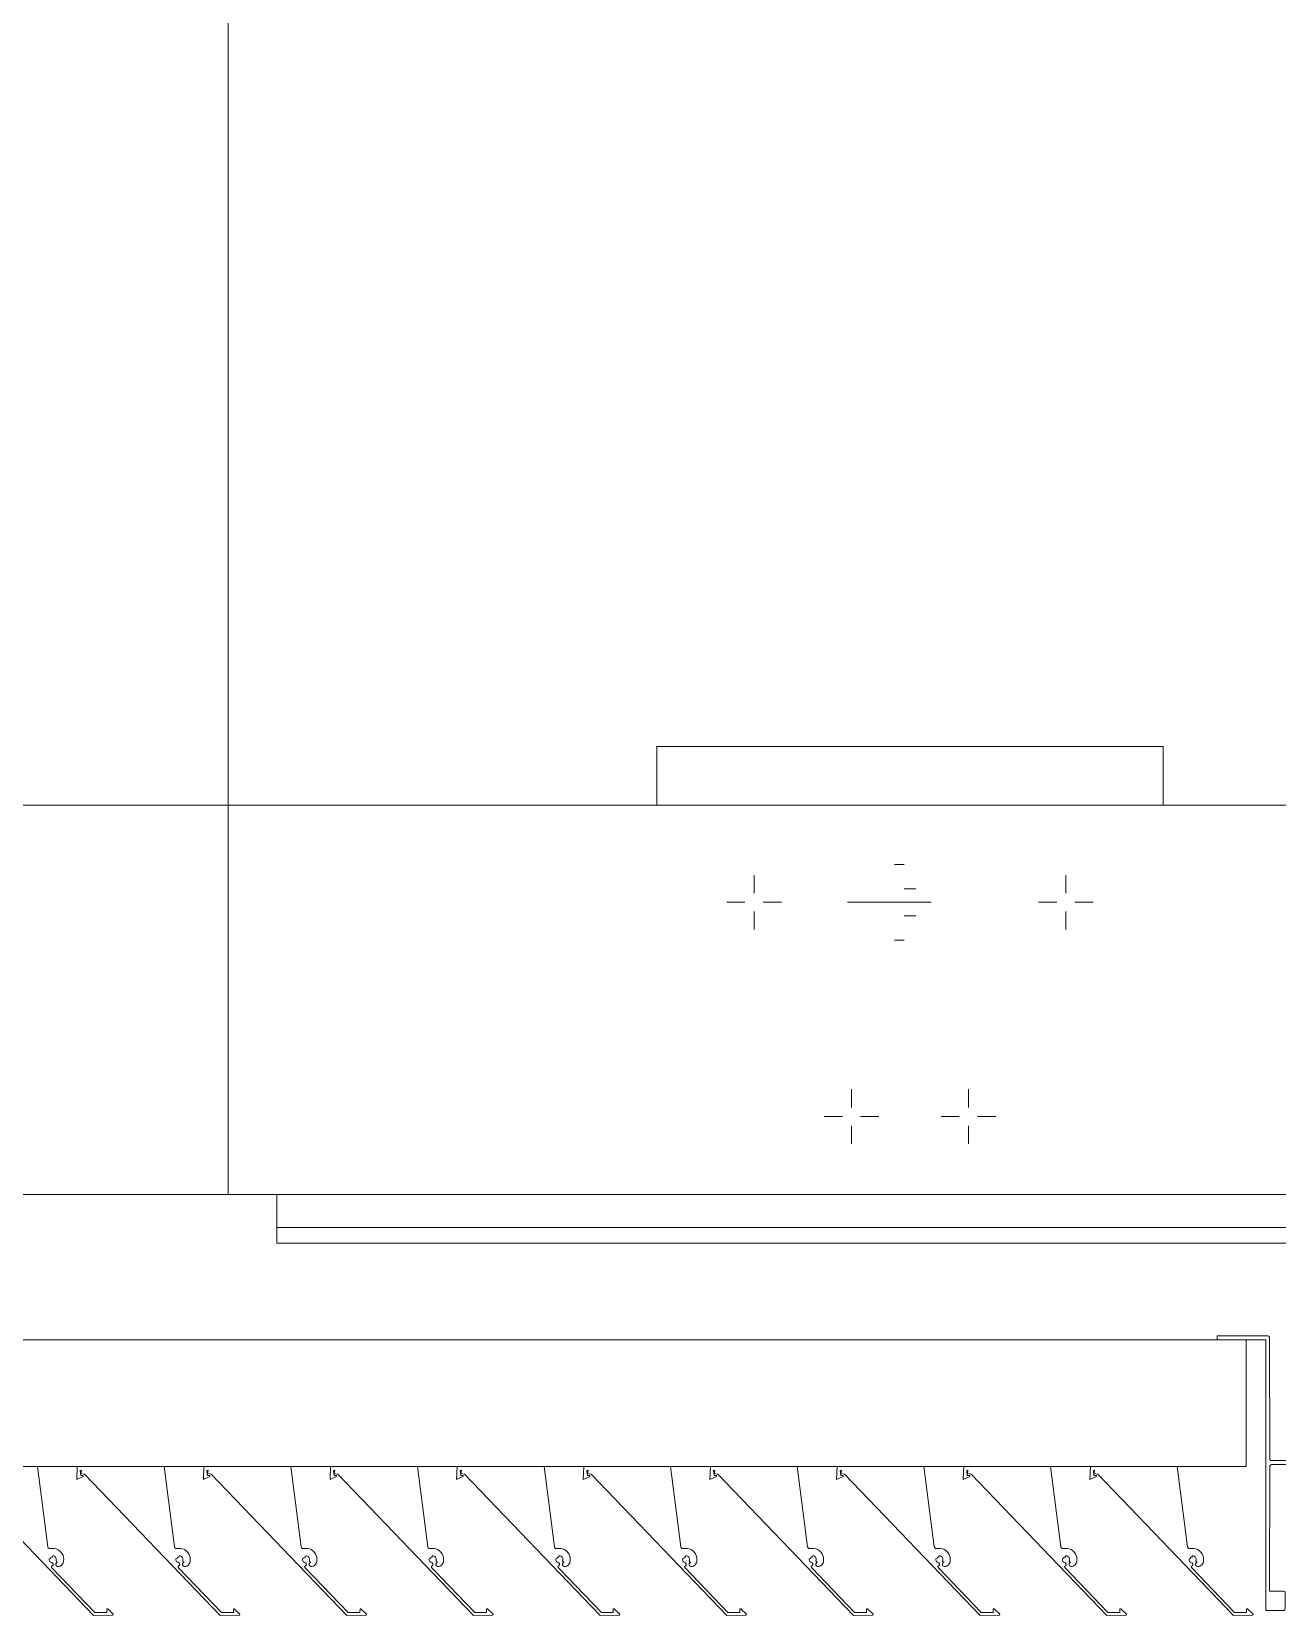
# Model space of a CAD drawing. Header units: millimetres. Extents: x -220592 to 404889, y -217665 to 38245.
# Drawn here: x 7778.67 to 7785.06, y -48120.48 to -48112.35 of the extents above; entities that cross this region are included whole.
import ezdxf

# ---------------------------------------------------------------- set-up
doc = ezdxf.new("R2010")
doc.units = ezdxf.units.MM
doc.linetypes.add('XKITLINE00', pattern=[0])
doc.linetypes.add('XKITLINE02', pattern=[4, 2, -2])
doc.layers.add('Bolt', color=7, linetype='Continuous', lineweight=0)
doc.layers.add('Part', color=7, linetype='Continuous', lineweight=0)

# ---------------------------------------------------------------- blocks, each defined once
blk = doc.blocks.new('*A15107')
at = {"layer": 'Part', "color": 7, "linetype": 'XKITLINE00', "lineweight": 0}
for p, q in [((90.53, 93.899559), (42.030015, 93.899559)), ((42.030015, 91.899559), (42.030015, 93.899559)), ((90.53, 91.899559), (42.030015, 91.899559))]:
    blk.add_line(p, q, dxfattribs=at)
blk = doc.blocks.new('*A15108')
at = {"layer": 'Part', "color": 7, "linetype": 'XKITLINE00', "lineweight": 0}
for p, q in [((42.279963, 91.899559), (42.279963, 91.650027)), ((42.279963, 91.730027), (90.279998, 91.729964)), ((42.279963, 91.650027), (90.279998, 91.649964))]:
    blk.add_line(p, q, dxfattribs=at)
blk = doc.blocks.new('*A15192')
at = {"layer": 'Part', "color": 7, "linetype": 'XKITLINE00', "lineweight": 0}
for p, q in [((47.106075, 91.154012), (47.106078, 91.174012)), ((47.356075, 91.153968), (47.106075, 91.154012)), ((47.106078, 91.174012), (47.366078, 91.173967)), ((47.355832, 89.763968), (47.356075, 91.153968)), ((47.366078, 91.173967), (47.371634, 91.17228)), ((47.371634, 91.17228), (47.375316, 91.167792)), ((47.375316, 91.167792), (47.375968, 90.543965)), ((48.335206, 90.539971), (48.336077, 91.163797)), ((48.336077, 91.163797), (48.337763, 91.169353)), ((48.337763, 91.169353), (48.342251, 91.173035)), ((48.342251, 91.173035), (48.606078, 91.17375)), ((48.356075, 91.153794), (48.355832, 89.763794)), ((48.606075, 91.15375), (48.356075, 91.153794)), ((48.606078, 91.17375), (48.606075, 91.15375)), ((47.376723, 90.507792), (47.37585, 89.863965)), ((47.375968, 90.543965), (47.377653, 90.538409)), ((47.380407, 90.512279), (47.376723, 90.507792)), ((47.377653, 90.538409), (47.38214, 90.534725)), ((47.385963, 90.513963), (47.380407, 90.512279)), ((47.38214, 90.534725), (47.385967, 90.533963)), ((48.32979, 90.513037), (47.385963, 90.513963)), ((47.385967, 90.533963), (48.325967, 90.533799)), ((48.325967, 90.533799), (48.331523, 90.535483)), ((48.334277, 90.509353), (48.32979, 90.513037)), ((48.331523, 90.535483), (48.335206, 90.539971)), ((48.335961, 90.503797), (48.334277, 90.509353)), ((48.33585, 89.863797), (48.335961, 90.503797)), ((47.37585, 89.863965), (47.44585, 89.863953)), ((47.44585, 89.863953), (47.451405, 89.862266)), ((47.451405, 89.862266), (47.455087, 89.857778)), ((47.455087, 89.857778), (47.455834, 89.773951)), ((48.255848, 89.853811), (48.257534, 89.859367)), ((48.256594, 89.769984), (48.255848, 89.853811)), ((48.257534, 89.859367), (48.262023, 89.863049)), ((48.262023, 89.863049), (48.33585, 89.863797)), ((47.449659, 89.764713), (47.355832, 89.763968)), ((47.454148, 89.768396), (47.449659, 89.764713)), ((47.455834, 89.773951), (47.454148, 89.768396)), ((48.260277, 89.765496), (48.256594, 89.769984)), ((48.265832, 89.76381), (48.260277, 89.765496)), ((48.355832, 89.763794), (48.265832, 89.76381))]:
    blk.add_line(p, q, dxfattribs=at)
blk = doc.blocks.new('*A15196')
at = {"layer": 'Part', "color": 7, "linetype": 'XKITLINE00', "lineweight": 0}
for p, q in [((40.605974, 90.504296), (40.60336, 90.436801)), ((41.104682, 90.090488), (41.051678, 90.504296)), ((40.60336, 90.436801), (40.636847, 90.452336)), ((40.621104, 90.482571), (40.627677, 90.484607)), ((40.624244, 90.457588), (40.621104, 90.482571)), ((40.636435, 90.457459), (40.624244, 90.457588)), ((40.627677, 90.484607), (40.624773, 90.467591)), ((40.624773, 90.467591), (40.643316, 90.464694)), ((40.636847, 90.452336), (40.636435, 90.457459)), ((40.643316, 90.464694), (41.339562, 89.739572)), ((41.106872, 90.085413), (41.104682, 90.090488)), ((41.111424, 90.082276), (41.106872, 90.085413)), ((41.12708, 90.083523), (41.116946, 90.082037)), ((41.137316, 90.083148), (41.12708, 90.083523)), ((41.147315, 90.080925), (41.137316, 90.083148)), ((41.116946, 90.082037), (41.111424, 90.082276)), ((41.11198, 90.029507), (41.11937, 90.031829)), ((41.112402, 90.022835), (41.11198, 90.029507)), ((41.115192, 90.016759), (41.112402, 90.022835)), ((41.119978, 90.012092), (41.115192, 90.016759)), ((41.11937, 90.031829), (41.120314, 90.038994)), ((41.127552, 90.008978), (41.119978, 90.012092)), ((41.120314, 90.038994), (41.127374, 90.037825)), ((41.127374, 90.037825), (41.12848, 90.04553)), ((41.131709, 90.004795), (41.127552, 90.008978)), ((41.12848, 90.04553), (41.134964, 90.044961)), ((41.131915, 89.998901), (41.131709, 90.004795)), ((41.134964, 90.044961), (41.140838, 90.042159)), ((41.140838, 90.042159), (41.14536, 90.037477)), ((41.14536, 90.037477), (41.147958, 90.031509)), ((41.149313, 90.009308), (41.146095, 90.004152)), ((41.146095, 90.004152), (41.146107, 89.998074)), ((41.156745, 90.076927), (41.147315, 90.080925)), ((41.148302, 90.025009), (41.147397, 90.019091)), ((41.147397, 90.019091), (41.149804, 90.01428)), ((41.147958, 90.031509), (41.148302, 90.025009)), ((41.154785, 90.01225), (41.149313, 90.009308)), ((41.149804, 90.01428), (41.154785, 90.01225)), ((41.165295, 90.071287), (41.156745, 90.076927)), ((41.172682, 90.064191), (41.165295, 90.071287)), ((41.17866, 90.055875), (41.172682, 90.064191)), ((41.17759, 89.998947), (41.181248, 90.0034)), ((41.183033, 90.046612), (41.17866, 90.055875)), ((41.181248, 90.0034), (41.183988, 90.00847)), ((41.185656, 90.036711), (41.183033, 90.046612)), ((41.183988, 90.00847), (41.185707, 90.013971)), ((41.186441, 90.026498), (41.185656, 90.036711)), ((41.185707, 90.013971), (41.186343, 90.019699)), ((41.186343, 90.019699), (41.186441, 90.026498)), ((41.123434, 89.990782), (41.128061, 89.994437)), ((41.124526, 89.985623), (41.123434, 89.990782)), ((41.345929, 89.754607), (41.124526, 89.985623)), ((41.128061, 89.994437), (41.131915, 89.998901)), ((41.146107, 89.998074), (41.149344, 89.99293)), ((41.149344, 89.99293), (41.154818, 89.99029)), ((41.154818, 89.99029), (41.162588, 89.990786)), ((41.162588, 89.990786), (41.168084, 89.992521)), ((41.168084, 89.992521), (41.173147, 89.995275)), ((41.173147, 89.995275), (41.17759, 89.998947)), ((41.407372, 89.77237), (41.407275, 89.75495)), ((41.412293, 89.773455), (41.407372, 89.77237)), ((41.441181, 89.744806), (41.412293, 89.773455)), ((41.339562, 89.739572), (41.438713, 89.740125)), ((41.407275, 89.75495), (41.345929, 89.754607)), ((41.438713, 89.740125), (41.441181, 89.744806))]:
    blk.add_line(p, q, dxfattribs=at)
blk = doc.blocks.new('*A15197')
at = {"layer": 'Part', "color": 7, "linetype": 'XKITLINE00', "lineweight": 0}
for p, q in [((41.255974, 90.504296), (41.25336, 90.436801)), ((41.754682, 90.090488), (41.701678, 90.504296)), ((41.25336, 90.436801), (41.286847, 90.452336)), ((41.271104, 90.482571), (41.277677, 90.484607)), ((41.274244, 90.457588), (41.271104, 90.482571)), ((41.286435, 90.457459), (41.274244, 90.457588)), ((41.277677, 90.484607), (41.274773, 90.467591)), ((41.274773, 90.467591), (41.293316, 90.464694)), ((41.286847, 90.452336), (41.286435, 90.457459)), ((41.293316, 90.464694), (41.989562, 89.739572)), ((41.756872, 90.085413), (41.754682, 90.090488)), ((41.761424, 90.082276), (41.756872, 90.085413)), ((41.77708, 90.083523), (41.766946, 90.082037)), ((41.787316, 90.083148), (41.77708, 90.083523)), ((41.797315, 90.080925), (41.787316, 90.083148)), ((41.766946, 90.082037), (41.761424, 90.082276)), ((41.76198, 90.029507), (41.76937, 90.031829)), ((41.762402, 90.022835), (41.76198, 90.029507)), ((41.765192, 90.016759), (41.762402, 90.022835)), ((41.769978, 90.012092), (41.765192, 90.016759)), ((41.76937, 90.031829), (41.770314, 90.038994)), ((41.777552, 90.008978), (41.769978, 90.012092)), ((41.770314, 90.038994), (41.777374, 90.037825)), ((41.777374, 90.037825), (41.77848, 90.04553)), ((41.781709, 90.004795), (41.777552, 90.008978)), ((41.77848, 90.04553), (41.784964, 90.044961)), ((41.781915, 89.998901), (41.781709, 90.004795)), ((41.784964, 90.044961), (41.790838, 90.042159)), ((41.790838, 90.042159), (41.79536, 90.037477)), ((41.79536, 90.037477), (41.797958, 90.031509)), ((41.799313, 90.009308), (41.796095, 90.004152)), ((41.796095, 90.004152), (41.796107, 89.998074)), ((41.806745, 90.076927), (41.797315, 90.080925)), ((41.798302, 90.025009), (41.797397, 90.019091)), ((41.797397, 90.019091), (41.799804, 90.01428)), ((41.797958, 90.031509), (41.798302, 90.025009)), ((41.804785, 90.01225), (41.799313, 90.009308)), ((41.799804, 90.01428), (41.804785, 90.01225)), ((41.815295, 90.071287), (41.806745, 90.076927)), ((41.822682, 90.064191), (41.815295, 90.071287)), ((41.82866, 90.055875), (41.822682, 90.064191)), ((41.82759, 89.998947), (41.831248, 90.0034)), ((41.833033, 90.046612), (41.82866, 90.055875)), ((41.831248, 90.0034), (41.833988, 90.00847)), ((41.835656, 90.036711), (41.833033, 90.046612)), ((41.833988, 90.00847), (41.835707, 90.013971)), ((41.836441, 90.026498), (41.835656, 90.036711)), ((41.835707, 90.013971), (41.836343, 90.019699)), ((41.836343, 90.019699), (41.836441, 90.026498)), ((41.773434, 89.990782), (41.778061, 89.994437)), ((41.774526, 89.985623), (41.773434, 89.990782)), ((41.995929, 89.754607), (41.774526, 89.985623)), ((41.778061, 89.994437), (41.781915, 89.998901)), ((41.796107, 89.998074), (41.799344, 89.99293)), ((41.799344, 89.99293), (41.804818, 89.99029)), ((41.804818, 89.99029), (41.812588, 89.990786)), ((41.812588, 89.990786), (41.818084, 89.992521)), ((41.818084, 89.992521), (41.823147, 89.995275)), ((41.823147, 89.995275), (41.82759, 89.998947)), ((42.057372, 89.77237), (42.057275, 89.75495)), ((42.062293, 89.773455), (42.057372, 89.77237)), ((42.091181, 89.744806), (42.062293, 89.773455)), ((41.989562, 89.739572), (42.088713, 89.740125)), ((42.057275, 89.75495), (41.995929, 89.754607)), ((42.088713, 89.740125), (42.091181, 89.744806))]:
    blk.add_line(p, q, dxfattribs=at)
blk = doc.blocks.new('*A15198')
at = {"layer": 'Part', "color": 7, "linetype": 'XKITLINE00', "lineweight": 0}
for p, q in [((41.905974, 90.504296), (41.90336, 90.436801)), ((42.404682, 90.090488), (42.351678, 90.504296)), ((41.90336, 90.436801), (41.936847, 90.452336)), ((41.921104, 90.482571), (41.927677, 90.484607)), ((41.924244, 90.457588), (41.921104, 90.482571)), ((41.936435, 90.457459), (41.924244, 90.457588)), ((41.927677, 90.484607), (41.924773, 90.467591)), ((41.924773, 90.467591), (41.943316, 90.464694)), ((41.936847, 90.452336), (41.936435, 90.457459)), ((41.943316, 90.464694), (42.639562, 89.739572)), ((42.406872, 90.085413), (42.404682, 90.090488)), ((42.411424, 90.082276), (42.406872, 90.085413)), ((42.42708, 90.083523), (42.416946, 90.082037)), ((42.437316, 90.083148), (42.42708, 90.083523)), ((42.447315, 90.080925), (42.437316, 90.083148)), ((42.416946, 90.082037), (42.411424, 90.082276)), ((42.41198, 90.029507), (42.41937, 90.031829)), ((42.412402, 90.022835), (42.41198, 90.029507)), ((42.415192, 90.016759), (42.412402, 90.022835)), ((42.419978, 90.012092), (42.415192, 90.016759)), ((42.41937, 90.031829), (42.420314, 90.038994)), ((42.427552, 90.008978), (42.419978, 90.012092)), ((42.420314, 90.038994), (42.427374, 90.037825)), ((42.427374, 90.037825), (42.42848, 90.04553)), ((42.431709, 90.004795), (42.427552, 90.008978)), ((42.42848, 90.04553), (42.434964, 90.044961)), ((42.431915, 89.998901), (42.431709, 90.004795)), ((42.434964, 90.044961), (42.440838, 90.042159)), ((42.440838, 90.042159), (42.44536, 90.037477)), ((42.44536, 90.037477), (42.447958, 90.031509)), ((42.449313, 90.009308), (42.446095, 90.004152)), ((42.446095, 90.004152), (42.446107, 89.998074)), ((42.456745, 90.076927), (42.447315, 90.080925)), ((42.448302, 90.025009), (42.447397, 90.019091)), ((42.447397, 90.019091), (42.449804, 90.01428)), ((42.447958, 90.031509), (42.448302, 90.025009)), ((42.454785, 90.01225), (42.449313, 90.009308)), ((42.449804, 90.01428), (42.454785, 90.01225)), ((42.465295, 90.071287), (42.456745, 90.076927)), ((42.472682, 90.064191), (42.465295, 90.071287)), ((42.47866, 90.055875), (42.472682, 90.064191)), ((42.47759, 89.998947), (42.481248, 90.0034)), ((42.483033, 90.046612), (42.47866, 90.055875)), ((42.481248, 90.0034), (42.483988, 90.00847)), ((42.485656, 90.036711), (42.483033, 90.046612)), ((42.483988, 90.00847), (42.485707, 90.013971)), ((42.486441, 90.026498), (42.485656, 90.036711)), ((42.485707, 90.013971), (42.486343, 90.019699)), ((42.486343, 90.019699), (42.486441, 90.026498)), ((42.423434, 89.990782), (42.428061, 89.994437)), ((42.424526, 89.985623), (42.423434, 89.990782)), ((42.645929, 89.754607), (42.424526, 89.985623)), ((42.428061, 89.994437), (42.431915, 89.998901)), ((42.446107, 89.998074), (42.449344, 89.99293)), ((42.449344, 89.99293), (42.454818, 89.99029)), ((42.454818, 89.99029), (42.462588, 89.990786)), ((42.462588, 89.990786), (42.468084, 89.992521)), ((42.468084, 89.992521), (42.473147, 89.995275)), ((42.473147, 89.995275), (42.47759, 89.998947)), ((42.707372, 89.77237), (42.707275, 89.75495)), ((42.712293, 89.773455), (42.707372, 89.77237)), ((42.741181, 89.744806), (42.712293, 89.773455)), ((42.639562, 89.739572), (42.738713, 89.740125)), ((42.707275, 89.75495), (42.645929, 89.754607)), ((42.738713, 89.740125), (42.741181, 89.744806))]:
    blk.add_line(p, q, dxfattribs=at)
blk = doc.blocks.new('*A15199')
at = {"layer": 'Part', "color": 7, "linetype": 'XKITLINE00', "lineweight": 0}
for p, q in [((42.555974, 90.504296), (42.55336, 90.436801)), ((43.054682, 90.090488), (43.001678, 90.504296)), ((42.55336, 90.436801), (42.586847, 90.452336)), ((42.571104, 90.482571), (42.577677, 90.484607)), ((42.574244, 90.457588), (42.571104, 90.482571)), ((42.586435, 90.457459), (42.574244, 90.457588)), ((42.577677, 90.484607), (42.574773, 90.467591)), ((42.574773, 90.467591), (42.593316, 90.464694)), ((42.586847, 90.452336), (42.586435, 90.457459)), ((42.593316, 90.464694), (43.289562, 89.739572)), ((43.056872, 90.085413), (43.054682, 90.090488)), ((43.061424, 90.082276), (43.056872, 90.085413)), ((43.07708, 90.083523), (43.066946, 90.082037)), ((43.087316, 90.083148), (43.07708, 90.083523)), ((43.097315, 90.080925), (43.087316, 90.083148)), ((43.066946, 90.082037), (43.061424, 90.082276)), ((43.06198, 90.029507), (43.06937, 90.031829)), ((43.062402, 90.022835), (43.06198, 90.029507)), ((43.065192, 90.016759), (43.062402, 90.022835)), ((43.069978, 90.012092), (43.065192, 90.016759)), ((43.06937, 90.031829), (43.070314, 90.038994)), ((43.077552, 90.008978), (43.069978, 90.012092)), ((43.070314, 90.038994), (43.077374, 90.037825)), ((43.077374, 90.037825), (43.07848, 90.04553)), ((43.081709, 90.004795), (43.077552, 90.008978)), ((43.07848, 90.04553), (43.084964, 90.044961)), ((43.081915, 89.998901), (43.081709, 90.004795)), ((43.084964, 90.044961), (43.090838, 90.042159)), ((43.090838, 90.042159), (43.09536, 90.037477)), ((43.09536, 90.037477), (43.097958, 90.031509)), ((43.099313, 90.009308), (43.096095, 90.004152)), ((43.096095, 90.004152), (43.096107, 89.998074)), ((43.106745, 90.076927), (43.097315, 90.080925)), ((43.098302, 90.025009), (43.097397, 90.019091)), ((43.097397, 90.019091), (43.099804, 90.01428)), ((43.097958, 90.031509), (43.098302, 90.025009)), ((43.104785, 90.01225), (43.099313, 90.009308)), ((43.099804, 90.01428), (43.104785, 90.01225)), ((43.115295, 90.071287), (43.106745, 90.076927)), ((43.122682, 90.064191), (43.115295, 90.071287)), ((43.12866, 90.055875), (43.122682, 90.064191)), ((43.12759, 89.998947), (43.131248, 90.0034)), ((43.133033, 90.046612), (43.12866, 90.055875)), ((43.131248, 90.0034), (43.133988, 90.00847)), ((43.135656, 90.036711), (43.133033, 90.046612)), ((43.133988, 90.00847), (43.135707, 90.013971)), ((43.136441, 90.026498), (43.135656, 90.036711)), ((43.135707, 90.013971), (43.136343, 90.019699)), ((43.136343, 90.019699), (43.136441, 90.026498)), ((43.073434, 89.990782), (43.078061, 89.994437)), ((43.074526, 89.985623), (43.073434, 89.990782)), ((43.295929, 89.754607), (43.074526, 89.985623)), ((43.078061, 89.994437), (43.081915, 89.998901)), ((43.096107, 89.998074), (43.099344, 89.99293)), ((43.099344, 89.99293), (43.104818, 89.99029)), ((43.104818, 89.99029), (43.112588, 89.990786)), ((43.112588, 89.990786), (43.118084, 89.992521)), ((43.118084, 89.992521), (43.123147, 89.995275)), ((43.123147, 89.995275), (43.12759, 89.998947)), ((43.357372, 89.77237), (43.357275, 89.75495)), ((43.362293, 89.773455), (43.357372, 89.77237)), ((43.391181, 89.744806), (43.362293, 89.773455)), ((43.289562, 89.739572), (43.388713, 89.740125)), ((43.357275, 89.75495), (43.295929, 89.754607)), ((43.388713, 89.740125), (43.391181, 89.744806))]:
    blk.add_line(p, q, dxfattribs=at)
blk = doc.blocks.new('*A15200')
at = {"layer": 'Part', "color": 7, "linetype": 'XKITLINE00', "lineweight": 0}
for p, q in [((43.205974, 90.504296), (43.20336, 90.436801)), ((43.704682, 90.090488), (43.651678, 90.504296)), ((43.20336, 90.436801), (43.236847, 90.452336)), ((43.221104, 90.482571), (43.227677, 90.484607)), ((43.224244, 90.457588), (43.221104, 90.482571)), ((43.236435, 90.457459), (43.224244, 90.457588)), ((43.227677, 90.484607), (43.224773, 90.467591)), ((43.224773, 90.467591), (43.243316, 90.464694)), ((43.236847, 90.452336), (43.236435, 90.457459)), ((43.243316, 90.464694), (43.939562, 89.739572)), ((43.706872, 90.085413), (43.704682, 90.090488)), ((43.711424, 90.082276), (43.706872, 90.085413)), ((43.72708, 90.083523), (43.716946, 90.082037)), ((43.737316, 90.083148), (43.72708, 90.083523)), ((43.747315, 90.080925), (43.737316, 90.083148)), ((43.716946, 90.082037), (43.711424, 90.082276)), ((43.71198, 90.029507), (43.71937, 90.031829)), ((43.712402, 90.022835), (43.71198, 90.029507)), ((43.715192, 90.016759), (43.712402, 90.022835)), ((43.719978, 90.012092), (43.715192, 90.016759)), ((43.71937, 90.031829), (43.720314, 90.038994)), ((43.727552, 90.008978), (43.719978, 90.012092)), ((43.720314, 90.038994), (43.727374, 90.037825)), ((43.727374, 90.037825), (43.72848, 90.04553)), ((43.731709, 90.004795), (43.727552, 90.008978)), ((43.72848, 90.04553), (43.734964, 90.044961)), ((43.731915, 89.998901), (43.731709, 90.004795)), ((43.734964, 90.044961), (43.740838, 90.042159)), ((43.740838, 90.042159), (43.74536, 90.037477)), ((43.74536, 90.037477), (43.747958, 90.031509)), ((43.749313, 90.009308), (43.746095, 90.004152)), ((43.746095, 90.004152), (43.746107, 89.998074)), ((43.756745, 90.076927), (43.747315, 90.080925)), ((43.748302, 90.025009), (43.747397, 90.019091)), ((43.747397, 90.019091), (43.749804, 90.01428)), ((43.747958, 90.031509), (43.748302, 90.025009)), ((43.754785, 90.01225), (43.749313, 90.009308)), ((43.749804, 90.01428), (43.754785, 90.01225)), ((43.765295, 90.071287), (43.756745, 90.076927)), ((43.772682, 90.064191), (43.765295, 90.071287)), ((43.77866, 90.055875), (43.772682, 90.064191)), ((43.77759, 89.998947), (43.781248, 90.0034)), ((43.783033, 90.046612), (43.77866, 90.055875)), ((43.781248, 90.0034), (43.783988, 90.00847)), ((43.785656, 90.036711), (43.783033, 90.046612)), ((43.783988, 90.00847), (43.785707, 90.013971)), ((43.786441, 90.026498), (43.785656, 90.036711)), ((43.785707, 90.013971), (43.786343, 90.019699)), ((43.786343, 90.019699), (43.786441, 90.026498)), ((43.723434, 89.990782), (43.728061, 89.994437)), ((43.724526, 89.985623), (43.723434, 89.990782)), ((43.945929, 89.754607), (43.724526, 89.985623)), ((43.728061, 89.994437), (43.731915, 89.998901)), ((43.746107, 89.998074), (43.749344, 89.99293)), ((43.749344, 89.99293), (43.754818, 89.99029)), ((43.754818, 89.99029), (43.762588, 89.990786)), ((43.762588, 89.990786), (43.768084, 89.992521)), ((43.768084, 89.992521), (43.773147, 89.995275)), ((43.773147, 89.995275), (43.77759, 89.998947)), ((44.007372, 89.77237), (44.007275, 89.75495)), ((44.012293, 89.773455), (44.007372, 89.77237)), ((44.041181, 89.744806), (44.012293, 89.773455)), ((43.939562, 89.739572), (44.038713, 89.740125)), ((44.007275, 89.75495), (43.945929, 89.754607)), ((44.038713, 89.740125), (44.041181, 89.744806))]:
    blk.add_line(p, q, dxfattribs=at)
blk = doc.blocks.new('*A15201')
at = {"layer": 'Part', "color": 7, "linetype": 'XKITLINE00', "lineweight": 0}
for p, q in [((43.855974, 90.504296), (43.85336, 90.436801)), ((44.354682, 90.090488), (44.301678, 90.504296)), ((43.85336, 90.436801), (43.886847, 90.452336)), ((43.871104, 90.482571), (43.877677, 90.484607)), ((43.874244, 90.457588), (43.871104, 90.482571)), ((43.886435, 90.457459), (43.874244, 90.457588)), ((43.877677, 90.484607), (43.874773, 90.467591)), ((43.874773, 90.467591), (43.893316, 90.464694)), ((43.886847, 90.452336), (43.886435, 90.457459)), ((43.893316, 90.464694), (44.589562, 89.739572)), ((44.356872, 90.085413), (44.354682, 90.090488)), ((44.361424, 90.082276), (44.356872, 90.085413)), ((44.37708, 90.083523), (44.366946, 90.082037)), ((44.387316, 90.083148), (44.37708, 90.083523)), ((44.397315, 90.080925), (44.387316, 90.083148)), ((44.366946, 90.082037), (44.361424, 90.082276)), ((44.36198, 90.029507), (44.36937, 90.031829)), ((44.362402, 90.022835), (44.36198, 90.029507)), ((44.365192, 90.016759), (44.362402, 90.022835)), ((44.369978, 90.012092), (44.365192, 90.016759)), ((44.36937, 90.031829), (44.370314, 90.038994)), ((44.377552, 90.008978), (44.369978, 90.012092)), ((44.370314, 90.038994), (44.377374, 90.037825)), ((44.377374, 90.037825), (44.37848, 90.04553)), ((44.381709, 90.004795), (44.377552, 90.008978)), ((44.37848, 90.04553), (44.384964, 90.044961)), ((44.381915, 89.998901), (44.381709, 90.004795)), ((44.384964, 90.044961), (44.390838, 90.042159)), ((44.390838, 90.042159), (44.39536, 90.037477)), ((44.39536, 90.037477), (44.397958, 90.031509)), ((44.399313, 90.009308), (44.396095, 90.004152)), ((44.396095, 90.004152), (44.396107, 89.998074)), ((44.406745, 90.076927), (44.397315, 90.080925)), ((44.398302, 90.025009), (44.397397, 90.019091)), ((44.397397, 90.019091), (44.399804, 90.01428)), ((44.397958, 90.031509), (44.398302, 90.025009)), ((44.404785, 90.01225), (44.399313, 90.009308)), ((44.399804, 90.01428), (44.404785, 90.01225)), ((44.415295, 90.071287), (44.406745, 90.076927)), ((44.422682, 90.064191), (44.415295, 90.071287)), ((44.42866, 90.055875), (44.422682, 90.064191)), ((44.42759, 89.998947), (44.431248, 90.0034)), ((44.433033, 90.046612), (44.42866, 90.055875)), ((44.431248, 90.0034), (44.433988, 90.00847)), ((44.435656, 90.036711), (44.433033, 90.046612)), ((44.433988, 90.00847), (44.435707, 90.013971)), ((44.436441, 90.026498), (44.435656, 90.036711)), ((44.435707, 90.013971), (44.436343, 90.019699)), ((44.436343, 90.019699), (44.436441, 90.026498)), ((44.373434, 89.990782), (44.378061, 89.994437)), ((44.374526, 89.985623), (44.373434, 89.990782)), ((44.595929, 89.754607), (44.374526, 89.985623)), ((44.378061, 89.994437), (44.381915, 89.998901)), ((44.396107, 89.998074), (44.399344, 89.99293)), ((44.399344, 89.99293), (44.404818, 89.99029)), ((44.404818, 89.99029), (44.412588, 89.990786)), ((44.412588, 89.990786), (44.418084, 89.992521)), ((44.418084, 89.992521), (44.423147, 89.995275)), ((44.423147, 89.995275), (44.42759, 89.998947)), ((44.657372, 89.77237), (44.657275, 89.75495)), ((44.662293, 89.773455), (44.657372, 89.77237)), ((44.691181, 89.744806), (44.662293, 89.773455)), ((44.589562, 89.739572), (44.688713, 89.740125)), ((44.657275, 89.75495), (44.595929, 89.754607)), ((44.688713, 89.740125), (44.691181, 89.744806))]:
    blk.add_line(p, q, dxfattribs=at)
blk = doc.blocks.new('*A15202')
at = {"layer": 'Part', "color": 7, "linetype": 'XKITLINE00', "lineweight": 0}
for p, q in [((44.505974, 90.504296), (44.50336, 90.436801)), ((45.004682, 90.090488), (44.951678, 90.504296)), ((44.50336, 90.436801), (44.536847, 90.452336)), ((44.521104, 90.482571), (44.527677, 90.484607)), ((44.524244, 90.457588), (44.521104, 90.482571)), ((44.536435, 90.457459), (44.524244, 90.457588)), ((44.527677, 90.484607), (44.524773, 90.467591)), ((44.524773, 90.467591), (44.543316, 90.464694)), ((44.536847, 90.452336), (44.536435, 90.457459)), ((44.543316, 90.464694), (45.239562, 89.739572)), ((45.006872, 90.085413), (45.004682, 90.090488)), ((45.011424, 90.082276), (45.006872, 90.085413)), ((45.02708, 90.083523), (45.016946, 90.082037)), ((45.037316, 90.083148), (45.02708, 90.083523)), ((45.047315, 90.080925), (45.037316, 90.083148)), ((45.016946, 90.082037), (45.011424, 90.082276)), ((45.01198, 90.029507), (45.01937, 90.031829)), ((45.012402, 90.022835), (45.01198, 90.029507)), ((45.015192, 90.016759), (45.012402, 90.022835)), ((45.019978, 90.012092), (45.015192, 90.016759)), ((45.01937, 90.031829), (45.020314, 90.038994)), ((45.027552, 90.008978), (45.019978, 90.012092)), ((45.020314, 90.038994), (45.027374, 90.037825)), ((45.027374, 90.037825), (45.02848, 90.04553)), ((45.031709, 90.004795), (45.027552, 90.008978)), ((45.02848, 90.04553), (45.034964, 90.044961)), ((45.031915, 89.998901), (45.031709, 90.004795)), ((45.034964, 90.044961), (45.040838, 90.042159)), ((45.040838, 90.042159), (45.04536, 90.037477)), ((45.04536, 90.037477), (45.047958, 90.031509)), ((45.049313, 90.009308), (45.046095, 90.004152)), ((45.046095, 90.004152), (45.046107, 89.998074)), ((45.056745, 90.076927), (45.047315, 90.080925)), ((45.048302, 90.025009), (45.047397, 90.019091)), ((45.047397, 90.019091), (45.049804, 90.01428)), ((45.047958, 90.031509), (45.048302, 90.025009)), ((45.054785, 90.01225), (45.049313, 90.009308)), ((45.049804, 90.01428), (45.054785, 90.01225)), ((45.065295, 90.071287), (45.056745, 90.076927)), ((45.072682, 90.064191), (45.065295, 90.071287)), ((45.07866, 90.055875), (45.072682, 90.064191)), ((45.07759, 89.998947), (45.081248, 90.0034)), ((45.083033, 90.046612), (45.07866, 90.055875)), ((45.081248, 90.0034), (45.083988, 90.00847)), ((45.085656, 90.036711), (45.083033, 90.046612)), ((45.083988, 90.00847), (45.085707, 90.013971)), ((45.086441, 90.026498), (45.085656, 90.036711)), ((45.085707, 90.013971), (45.086343, 90.019699)), ((45.086343, 90.019699), (45.086441, 90.026498)), ((45.023434, 89.990782), (45.028061, 89.994437)), ((45.024526, 89.985623), (45.023434, 89.990782)), ((45.245929, 89.754607), (45.024526, 89.985623)), ((45.028061, 89.994437), (45.031915, 89.998901)), ((45.046107, 89.998074), (45.049344, 89.99293)), ((45.049344, 89.99293), (45.054818, 89.99029)), ((45.054818, 89.99029), (45.062588, 89.990786)), ((45.062588, 89.990786), (45.068084, 89.992521)), ((45.068084, 89.992521), (45.073147, 89.995275)), ((45.073147, 89.995275), (45.07759, 89.998947)), ((45.307372, 89.77237), (45.307275, 89.75495)), ((45.312293, 89.773455), (45.307372, 89.77237)), ((45.341181, 89.744806), (45.312293, 89.773455)), ((45.239562, 89.739572), (45.338713, 89.740125)), ((45.307275, 89.75495), (45.245929, 89.754607)), ((45.338713, 89.740125), (45.341181, 89.744806))]:
    blk.add_line(p, q, dxfattribs=at)
blk = doc.blocks.new('*A15203')
at = {"layer": 'Part', "color": 7, "linetype": 'XKITLINE00', "lineweight": 0}
for p, q in [((45.155974, 90.504296), (45.15336, 90.436801)), ((45.654682, 90.090488), (45.601678, 90.504296)), ((45.15336, 90.436801), (45.186847, 90.452336)), ((45.171104, 90.482571), (45.177677, 90.484607)), ((45.174244, 90.457588), (45.171104, 90.482571)), ((45.186435, 90.457459), (45.174244, 90.457588)), ((45.177677, 90.484607), (45.174773, 90.467591)), ((45.174773, 90.467591), (45.193316, 90.464694)), ((45.186847, 90.452336), (45.186435, 90.457459)), ((45.193316, 90.464694), (45.889562, 89.739572)), ((45.656872, 90.085413), (45.654682, 90.090488)), ((45.661424, 90.082276), (45.656872, 90.085413)), ((45.67708, 90.083523), (45.666946, 90.082037)), ((45.687316, 90.083148), (45.67708, 90.083523)), ((45.697315, 90.080925), (45.687316, 90.083148)), ((45.666946, 90.082037), (45.661424, 90.082276)), ((45.66198, 90.029507), (45.66937, 90.031829)), ((45.662402, 90.022835), (45.66198, 90.029507)), ((45.665192, 90.016759), (45.662402, 90.022835)), ((45.669978, 90.012092), (45.665192, 90.016759)), ((45.66937, 90.031829), (45.670314, 90.038994)), ((45.677552, 90.008978), (45.669978, 90.012092)), ((45.670314, 90.038994), (45.677374, 90.037825)), ((45.677374, 90.037825), (45.67848, 90.04553)), ((45.681709, 90.004795), (45.677552, 90.008978)), ((45.67848, 90.04553), (45.684964, 90.044961)), ((45.681915, 89.998901), (45.681709, 90.004795)), ((45.684964, 90.044961), (45.690838, 90.042159)), ((45.690838, 90.042159), (45.69536, 90.037477)), ((45.69536, 90.037477), (45.697958, 90.031509)), ((45.699313, 90.009308), (45.696095, 90.004152)), ((45.696095, 90.004152), (45.696107, 89.998074)), ((45.706745, 90.076927), (45.697315, 90.080925)), ((45.698302, 90.025009), (45.697397, 90.019091)), ((45.697397, 90.019091), (45.699804, 90.01428)), ((45.697958, 90.031509), (45.698302, 90.025009)), ((45.704785, 90.01225), (45.699313, 90.009308)), ((45.699804, 90.01428), (45.704785, 90.01225)), ((45.715295, 90.071287), (45.706745, 90.076927)), ((45.722682, 90.064191), (45.715295, 90.071287)), ((45.72866, 90.055875), (45.722682, 90.064191)), ((45.72759, 89.998947), (45.731248, 90.0034)), ((45.733033, 90.046612), (45.72866, 90.055875)), ((45.731248, 90.0034), (45.733988, 90.00847)), ((45.735656, 90.036711), (45.733033, 90.046612)), ((45.733988, 90.00847), (45.735707, 90.013971)), ((45.736441, 90.026498), (45.735656, 90.036711)), ((45.735707, 90.013971), (45.736343, 90.019699)), ((45.736343, 90.019699), (45.736441, 90.026498)), ((45.673434, 89.990782), (45.678061, 89.994437)), ((45.674526, 89.985623), (45.673434, 89.990782)), ((45.895929, 89.754607), (45.674526, 89.985623)), ((45.678061, 89.994437), (45.681915, 89.998901)), ((45.696107, 89.998074), (45.699344, 89.99293)), ((45.699344, 89.99293), (45.704818, 89.99029)), ((45.704818, 89.99029), (45.712588, 89.990786)), ((45.712588, 89.990786), (45.718084, 89.992521)), ((45.718084, 89.992521), (45.723147, 89.995275)), ((45.723147, 89.995275), (45.72759, 89.998947)), ((45.957372, 89.77237), (45.957275, 89.75495)), ((45.962293, 89.773455), (45.957372, 89.77237)), ((45.991181, 89.744806), (45.962293, 89.773455)), ((45.889562, 89.739572), (45.988713, 89.740125)), ((45.957275, 89.75495), (45.895929, 89.754607)), ((45.988713, 89.740125), (45.991181, 89.744806))]:
    blk.add_line(p, q, dxfattribs=at)
blk = doc.blocks.new('*A15204')
at = {"layer": 'Part', "color": 7, "linetype": 'XKITLINE00', "lineweight": 0}
for p, q in [((45.805974, 90.504296), (45.80336, 90.436801)), ((46.304682, 90.090488), (46.251678, 90.504296)), ((45.80336, 90.436801), (45.836847, 90.452336)), ((45.821104, 90.482571), (45.827677, 90.484607)), ((45.824244, 90.457588), (45.821104, 90.482571)), ((45.836435, 90.457459), (45.824244, 90.457588)), ((45.827677, 90.484607), (45.824773, 90.467591)), ((45.824773, 90.467591), (45.843316, 90.464694)), ((45.836847, 90.452336), (45.836435, 90.457459)), ((45.843316, 90.464694), (46.539562, 89.739572)), ((46.306872, 90.085413), (46.304682, 90.090488)), ((46.311424, 90.082276), (46.306872, 90.085413)), ((46.32708, 90.083523), (46.316946, 90.082037)), ((46.337316, 90.083148), (46.32708, 90.083523)), ((46.347315, 90.080925), (46.337316, 90.083148)), ((46.316946, 90.082037), (46.311424, 90.082276)), ((46.31198, 90.029507), (46.31937, 90.031829)), ((46.312402, 90.022835), (46.31198, 90.029507)), ((46.315192, 90.016759), (46.312402, 90.022835)), ((46.319978, 90.012092), (46.315192, 90.016759)), ((46.31937, 90.031829), (46.320314, 90.038994)), ((46.327552, 90.008978), (46.319978, 90.012092)), ((46.320314, 90.038994), (46.327374, 90.037825)), ((46.327374, 90.037825), (46.32848, 90.04553)), ((46.331709, 90.004795), (46.327552, 90.008978)), ((46.32848, 90.04553), (46.334964, 90.044961)), ((46.331915, 89.998901), (46.331709, 90.004795)), ((46.334964, 90.044961), (46.340838, 90.042159)), ((46.340838, 90.042159), (46.34536, 90.037477)), ((46.34536, 90.037477), (46.347958, 90.031509)), ((46.349313, 90.009308), (46.346095, 90.004152)), ((46.346095, 90.004152), (46.346107, 89.998074)), ((46.356745, 90.076927), (46.347315, 90.080925)), ((46.348302, 90.025009), (46.347397, 90.019091)), ((46.347397, 90.019091), (46.349804, 90.01428)), ((46.347958, 90.031509), (46.348302, 90.025009)), ((46.354785, 90.01225), (46.349313, 90.009308)), ((46.349804, 90.01428), (46.354785, 90.01225)), ((46.365295, 90.071287), (46.356745, 90.076927)), ((46.372682, 90.064191), (46.365295, 90.071287)), ((46.37866, 90.055875), (46.372682, 90.064191)), ((46.37759, 89.998947), (46.381248, 90.0034)), ((46.383033, 90.046612), (46.37866, 90.055875)), ((46.381248, 90.0034), (46.383988, 90.00847)), ((46.385656, 90.036711), (46.383033, 90.046612)), ((46.383988, 90.00847), (46.385707, 90.013971)), ((46.386441, 90.026498), (46.385656, 90.036711)), ((46.385707, 90.013971), (46.386343, 90.019699)), ((46.386343, 90.019699), (46.386441, 90.026498)), ((46.323434, 89.990782), (46.328061, 89.994437)), ((46.324526, 89.985623), (46.323434, 89.990782)), ((46.545929, 89.754607), (46.324526, 89.985623)), ((46.328061, 89.994437), (46.331915, 89.998901)), ((46.346107, 89.998074), (46.349344, 89.99293)), ((46.349344, 89.99293), (46.354818, 89.99029)), ((46.354818, 89.99029), (46.362588, 89.990786)), ((46.362588, 89.990786), (46.368084, 89.992521)), ((46.368084, 89.992521), (46.373147, 89.995275)), ((46.373147, 89.995275), (46.37759, 89.998947)), ((46.607372, 89.77237), (46.607275, 89.75495)), ((46.612293, 89.773455), (46.607372, 89.77237)), ((46.641181, 89.744806), (46.612293, 89.773455)), ((46.539562, 89.739572), (46.638713, 89.740125)), ((46.607275, 89.75495), (46.545929, 89.754607)), ((46.638713, 89.740125), (46.641181, 89.744806))]:
    blk.add_line(p, q, dxfattribs=at)
blk = doc.blocks.new('*A15205')
at = {"layer": 'Part', "color": 7, "linetype": 'XKITLINE00', "lineweight": 0}
for p, q in [((46.455974, 90.504296), (46.45336, 90.436801)), ((46.954682, 90.090488), (46.901678, 90.504296)), ((46.45336, 90.436801), (46.486847, 90.452336)), ((46.471104, 90.482571), (46.477677, 90.484607)), ((46.474244, 90.457588), (46.471104, 90.482571)), ((46.486435, 90.457459), (46.474244, 90.457588)), ((46.477677, 90.484607), (46.474773, 90.467591)), ((46.474773, 90.467591), (46.493316, 90.464694)), ((46.486847, 90.452336), (46.486435, 90.457459)), ((46.493316, 90.464694), (47.189562, 89.739572)), ((46.956872, 90.085413), (46.954682, 90.090488)), ((46.961424, 90.082276), (46.956872, 90.085413)), ((46.97708, 90.083523), (46.966946, 90.082037)), ((46.987316, 90.083148), (46.97708, 90.083523)), ((46.997315, 90.080925), (46.987316, 90.083148)), ((46.966946, 90.082037), (46.961424, 90.082276)), ((46.96198, 90.029507), (46.96937, 90.031829)), ((46.962402, 90.022835), (46.96198, 90.029507)), ((46.965192, 90.016759), (46.962402, 90.022835)), ((46.969978, 90.012092), (46.965192, 90.016759)), ((46.96937, 90.031829), (46.970314, 90.038994)), ((46.977552, 90.008978), (46.969978, 90.012092)), ((46.970314, 90.038994), (46.977374, 90.037825)), ((46.977374, 90.037825), (46.97848, 90.04553)), ((46.981709, 90.004795), (46.977552, 90.008978)), ((46.97848, 90.04553), (46.984964, 90.044961)), ((46.981915, 89.998901), (46.981709, 90.004795)), ((46.984964, 90.044961), (46.990838, 90.042159)), ((46.990838, 90.042159), (46.99536, 90.037477)), ((46.99536, 90.037477), (46.997958, 90.031509)), ((46.999313, 90.009308), (46.996095, 90.004152)), ((46.996095, 90.004152), (46.996107, 89.998074)), ((47.006745, 90.076927), (46.997315, 90.080925)), ((46.998302, 90.025009), (46.997397, 90.019091)), ((46.997397, 90.019091), (46.999804, 90.01428)), ((46.997958, 90.031509), (46.998302, 90.025009)), ((47.004785, 90.01225), (46.999313, 90.009308)), ((46.999804, 90.01428), (47.004785, 90.01225)), ((47.015295, 90.071287), (47.006745, 90.076927)), ((47.022682, 90.064191), (47.015295, 90.071287)), ((47.02866, 90.055875), (47.022682, 90.064191)), ((47.02759, 89.998947), (47.031248, 90.0034)), ((47.033033, 90.046612), (47.02866, 90.055875)), ((47.031248, 90.0034), (47.033988, 90.00847)), ((47.035656, 90.036711), (47.033033, 90.046612)), ((47.033988, 90.00847), (47.035707, 90.013971)), ((47.036441, 90.026498), (47.035656, 90.036711)), ((47.035707, 90.013971), (47.036343, 90.019699)), ((47.036343, 90.019699), (47.036441, 90.026498)), ((46.973434, 89.990782), (46.978061, 89.994437)), ((46.974526, 89.985623), (46.973434, 89.990782)), ((47.195929, 89.754607), (46.974526, 89.985623)), ((46.978061, 89.994437), (46.981915, 89.998901)), ((46.996107, 89.998074), (46.999344, 89.99293)), ((46.999344, 89.99293), (47.004818, 89.99029)), ((47.004818, 89.99029), (47.012588, 89.990786)), ((47.012588, 89.990786), (47.018084, 89.992521)), ((47.018084, 89.992521), (47.023147, 89.995275)), ((47.023147, 89.995275), (47.02759, 89.998947)), ((47.257372, 89.77237), (47.257275, 89.75495)), ((47.262293, 89.773455), (47.257372, 89.77237)), ((47.291181, 89.744806), (47.262293, 89.773455)), ((47.189562, 89.739572), (47.288713, 89.740125)), ((47.257275, 89.75495), (47.195929, 89.754607)), ((47.288713, 89.740125), (47.291181, 89.744806))]:
    blk.add_line(p, q, dxfattribs=at)
blk = doc.blocks.new('*A15206')
at = {"layer": 'Part', "color": 7, "linetype": 'XKITLINE00', "lineweight": 0}
for p, q in [((46.8299, 94.200064), (44.2299, 94.200064)), ((44.2299, 94.200064), (44.2299, 93.899559)), ((46.8299, 93.899559), (46.8299, 94.200064))]:
    blk.add_line(p, q, dxfattribs=at)
blk = doc.blocks.new('*A15207')
at = {"layer": 'Bolt', "color": 7, "linetype": 'XKITLINE02', "lineweight": 0}
for p, q in [((45.4999, 93.595064), (45.4499, 93.595064)), ((45.5599, 93.470064), (45.4999, 93.470064)), ((45.6391, 93.400064), (45.2099, 93.400064)), ((45.5599, 93.330064), (45.4999, 93.330064)), ((45.4999, 93.205064), (45.4499, 93.205064))]:
    blk.add_line(p, q, dxfattribs=at)
blk = doc.blocks.new('*A15208')
at = {"layer": 'Bolt', "color": 7, "linetype": 'XKITLINE00', "lineweight": 0}
for p, q in [((44.7299, 93.540064), (44.7299, 93.446824)), ((46.3299, 93.540064), (46.3299, 93.446824)), ((44.5899, 93.400064), (44.68314, 93.400064)), ((44.7299, 93.260064), (44.7299, 93.353304)), ((44.8699, 93.400064), (44.77666, 93.400064)), ((46.1899, 93.400064), (46.28314, 93.400064)), ((46.3299, 93.260064), (46.3299, 93.353304)), ((46.4699, 93.400064), (46.37666, 93.400064))]:
    blk.add_line(p, q, dxfattribs=at)
blk = doc.blocks.new('*A15209')
at = {"layer": 'Bolt', "color": 7, "linetype": 'XKITLINE00', "lineweight": 0}
for p, q in [((45.2299, 92.440022), (45.2299, 92.346782)), ((45.8299, 92.440022), (45.8299, 92.346782)), ((45.0899, 92.300022), (45.18314, 92.300022)), ((45.3699, 92.300022), (45.27666, 92.300022)), ((45.6899, 92.300022), (45.78314, 92.300022)), ((45.9699, 92.300022), (45.87666, 92.300022)), ((45.2299, 92.160022), (45.2299, 92.253262)), ((45.8299, 92.160022), (45.8299, 92.253262))]:
    blk.add_line(p, q, dxfattribs=at)
blk = doc.blocks.new('*A15210')
at = {"layer": 'Part', "color": 7, "linetype": 'XKITLINE00', "lineweight": 0}
for p, q in [((38.63487, 90.504296), (38.63487, 91.154296)), ((38.63487, 91.154296), (47.255856, 91.154296)), ((47.255856, 90.504296), (47.255856, 91.154296)), ((38.63487, 90.504296), (47.255856, 90.504296))]:
    blk.add_line(p, q, dxfattribs=at)
blk = doc.blocks.new('*A15211')
at = {"layer": 'Part', "color": 7, "linetype": 'XKITLINE00', "lineweight": 0}
for p, q in [((40.029976, 100.779961), (40.029974, 93.899533)), ((42.029976, 100.77996), (40.029976, 100.779961)), ((42.029976, 100.77996), (42.029974, 93.899532)), ((42.029974, 93.899532), (40.029974, 93.899533))]:
    blk.add_line(p, q, dxfattribs=at)
blk = doc.blocks.new('*A15341')
at = {"layer": 'Part', "color": 7, "linetype": 'XKITLINE00', "lineweight": 0}
for p, q in [((47.105973, 91.174515), (47.10597, 91.154515)), ((47.365973, 91.174469), (47.105973, 91.174515)), ((47.355727, 89.764471), (47.35597, 91.153968)), ((47.371529, 91.172783), (47.365973, 91.174469)), ((47.375211, 91.168294), (47.371529, 91.172783)), ((47.375212, 91.167919), (47.375211, 91.168294)), ((48.335972, 91.1643), (48.335102, 90.540473)), ((48.337658, 91.169855), (48.335972, 91.1643)), ((48.342146, 91.173538), (48.337658, 91.169855)), ((48.605973, 91.174253), (48.342146, 91.173538)), ((48.605973, 91.17375), (48.605973, 91.174253)), ((47.377548, 90.538912), (47.382035, 90.535228)), ((47.385862, 90.534466), (47.382035, 90.535228)), ((48.325862, 90.534302), (47.385862, 90.534466)), ((48.331418, 90.535986), (48.325862, 90.534302)), ((48.335102, 90.540473), (48.331418, 90.535986)), ((48.335856, 90.504144), (48.335745, 89.8643)), ((47.445745, 89.864455), (47.37585, 89.864468)), ((47.4513, 89.862769), (47.445745, 89.864455)), ((47.454982, 89.858281), (47.4513, 89.862769)), ((47.454986, 89.857902), (47.454982, 89.858281)), ((48.257429, 89.859869), (48.255743, 89.854314)), ((48.255743, 89.854314), (48.25649, 89.770487)), ((48.261918, 89.863552), (48.257429, 89.859869)), ((48.335745, 89.8643), (48.261918, 89.863552))]:
    blk.add_line(p, q, dxfattribs=at)
blk = doc.blocks.new('*A15348')
at = {"layer": 'Part', "color": 7, "linetype": 'XKITLINE00', "lineweight": 0}
for p, q in [((42.030015, 93.899532), (40.030015, 93.899532)), ((40.030015, 93.899532), (40.030015, 91.899532)), ((42.030015, 91.899532), (42.030015, 93.899532)), ((40.030015, 91.899532), (42.030015, 91.899532))]:
    blk.add_line(p, q, dxfattribs=at)

msp = doc.modelspace()

# ---------------------------------------------------------------- block references
at = {"color": 7, "lineweight": 0}
for name in ['*A15211', '*A15206', '*A15348', '*A15107', '*A15207', '*A15208', '*A15209', '*A15108', '*A15210', '*A15341', '*A15192', '*A15196', '*A15197', '*A15198', '*A15199', '*A15200', '*A15201', '*A15202', '*A15203', '*A15204', '*A15205']:
    msp.add_blockref(name, (7737.6457, -48210.2152), dxfattribs=at)

doc.saveas('drawing.dxf')
